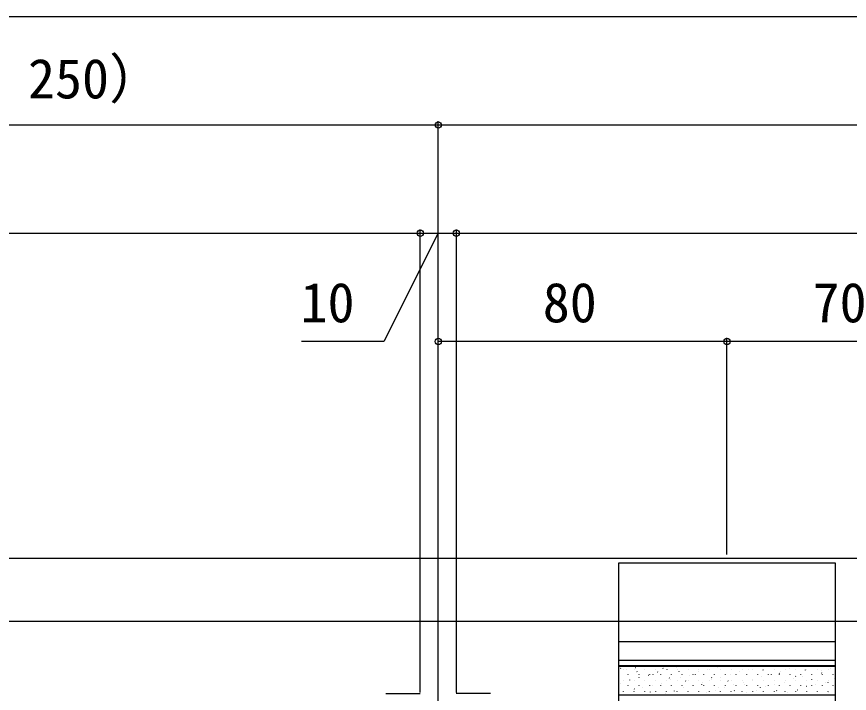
# Model space of a CAD drawing. Units: millimetres, scale not verified. Extents: x -875 to 875, y -1300 to 1294.
# Drawn here: x -59.9 to 170.9, y -253.7 to -66.2 of the extents above; entities that cross this region are included whole.
import ezdxf
from ezdxf.enums import TextEntityAlignment as Align

# ---------------------------------------------------------------- set-up
doc = ezdxf.new("R2010")
doc.units = ezdxf.units.MM
doc.header["$LTSCALE"] = 8
for name, color, linetype in [('0-3_YKK_12', 2, 'Continuous'), ('0-4_YKK_13', 4, 'Continuous'), ('0-5_YKK_D', 6, 'Continuous'), ('0-7_YSS_K', 3, 'Continuous')]:
    doc.layers.add(name, color=color, linetype=linetype)
doc.styles.add('ＭＳ ゴシック', font='')
doc.styles.get('ＭＳ ゴシック').set_extended_font_data('MS Gothic')

msp = doc.modelspace()

# ---------------------------------------------------------------- linework, layer by layer
at = {"layer": '0-3_YKK_12'}
msp.add_line((-293, -216.15), (197.152, -216.15), dxfattribs=at)
at = {"layer": '0-4_YKK_13'}
for p, q in [((107, -239.25), (167, -239.25)), ((107, -244.447), (167, -244.447)), ((107, -245.974), (167, -245.974)), ((107, -254.135), (107, -245.974)), ((107, -246.161), (167, -246.161)), ((107.575, -246.767), (107.52, -246.684)), ((111.712, -246.569), (111.708, -246.56)), ((119.305, -246.731), (119.25, -246.648)), ((123.048, -246.493), (123.045, -246.483)), ((134.385, -246.416), (134.382, -246.407)), ((142.56, -246.351), (142.505, -246.267)), ((143.093, -246.938), (143.089, -246.929)), ((145.722, -246.34), (145.718, -246.33)), ((154.29, -246.315), (154.234, -246.232)), ((154.429, -246.862), (154.426, -246.852)), ((157.058, -246.263), (157.055, -246.253)), ((165.766, -246.785), (165.763, -246.776)), ((108.299, -247.059), (108.299, -247.009)), ((109.083, -247.168), (109.079, -247.159)), ((109.674, -248.484), (109.674, -248.434)), ((111.289, -247.059), (111.289, -247.009)), ((112.079, -247.652), (112.023, -247.568)), ((112.664, -248.484), (112.664, -248.434)), ((114.279, -247.059), (114.279, -247.009)), ((115.312, -248.714), (115.309, -248.704)), ((115.654, -248.484), (115.654, -248.434)), ((116.582, -248.536), (116.527, -248.453)), ((117.269, -247.059), (117.269, -247.009)), ((117.807, -247.738), (117.804, -247.728)), ((118.644, -248.484), (118.644, -248.434)), ((120.259, -247.059), (120.259, -247.009)), ((120.419, -247.092), (120.416, -247.082)), ((121.634, -248.484), (121.634, -248.434)), ((123.249, -247.059), (123.249, -247.009)), ((123.808, -247.616), (123.753, -247.532)), ((124.02, -249.236), (124.016, -249.226)), ((124.624, -248.484), (124.624, -248.434)), ((126.239, -247.059), (126.239, -247.009)), ((126.649, -248.637), (126.645, -248.628)), ((127.614, -248.484), (127.614, -248.434)), ((128.311, -248.5), (128.256, -248.417)), ((129.144, -247.661), (129.141, -247.652)), ((129.229, -247.059), (129.229, -247.009)), ((130.604, -248.484), (130.604, -248.434)), ((131.756, -247.015), (131.753, -247.006)), ((132.219, -247.059), (132.219, -247.009)), ((133.594, -248.484), (133.594, -248.434)), ((135.209, -247.059), (135.209, -247.009)), ((135.356, -249.159), (135.353, -249.15)), ((136.584, -248.484), (136.584, -248.434)), ((137.985, -248.56), (137.982, -248.551)), ((138.199, -247.059), (138.199, -247.009)), ((139.574, -248.484), (139.574, -248.434)), ((140.481, -247.584), (140.477, -247.575)), ((141.189, -247.059), (141.189, -247.009)), ((142.564, -248.484), (142.564, -248.434)), ((144.179, -247.059), (144.179, -247.009)), ((145.554, -248.484), (145.554, -248.434)), ((146.693, -249.083), (146.69, -249.073)), ((147.063, -247.235), (147.008, -247.152)), ((147.169, -247.059), (147.169, -247.009)), ((148.544, -248.484), (148.544, -248.434)), ((149.322, -248.484), (149.319, -248.474)), ((150.159, -247.059), (150.159, -247.009)), ((151.566, -248.12), (151.511, -248.036)), ((151.534, -248.484), (151.534, -248.434)), ((151.817, -247.508), (151.814, -247.498)), ((153.149, -247.059), (153.149, -247.009)), ((154.524, -248.484), (154.524, -248.434)), ((156.07, -249.004), (156.014, -248.921)), ((156.139, -247.059), (156.139, -247.009)), ((157.514, -248.484), (157.514, -248.434)), ((158.03, -249.006), (158.026, -248.997)), ((158.793, -247.199), (158.738, -247.116)), ((159.129, -247.059), (159.129, -247.009)), ((160.504, -248.484), (160.504, -248.434)), ((160.659, -248.407), (160.655, -248.398)), ((162.119, -247.059), (162.119, -247.009)), ((163.154, -247.431), (163.151, -247.422)), ((163.296, -248.084), (163.241, -248)), ((163.494, -248.484), (163.494, -248.434)), ((165.109, -247.059), (165.109, -247.009)), ((166.484, -248.484), (166.484, -248.434)), ((107.575, -250.935), (107.572, -250.925)), ((108.299, -250.099), (108.299, -250.049)), ((109.674, -251.524), (109.674, -251.474)), ((110.071, -249.959), (110.067, -249.949)), ((111.289, -250.099), (111.289, -250.049)), ((112.664, -251.524), (112.664, -251.474)), ((112.683, -249.313), (112.68, -249.303)), ((114.279, -250.099), (114.279, -250.049)), ((115.654, -251.524), (115.654, -251.474)), ((116.283, -251.457), (116.28, -251.447)), ((117.269, -250.099), (117.269, -250.049)), ((118.644, -251.524), (118.644, -251.474)), ((118.912, -250.858), (118.909, -250.848)), ((120.259, -250.099), (120.259, -250.049)), ((121.085, -249.421), (121.03, -249.337)), ((121.407, -249.882), (121.404, -249.873)), ((121.634, -251.524), (121.634, -251.474)), ((123.249, -250.099), (123.249, -250.049)), ((124.624, -251.524), (124.624, -251.474)), ((125.588, -250.305), (125.533, -250.222)), ((126.239, -250.099), (126.239, -250.049)), ((127.614, -251.524), (127.614, -251.474)), ((127.62, -251.38), (127.617, -251.371)), ((129.229, -250.099), (129.229, -250.049)), ((130.091, -251.19), (130.036, -251.106)), ((130.249, -250.781), (130.245, -250.772)), ((130.604, -251.524), (130.604, -251.474)), ((132.219, -250.099), (132.219, -250.049)), ((132.744, -249.805), (132.741, -249.796)), ((132.815, -249.385), (132.759, -249.301)), ((133.594, -251.524), (133.594, -251.474)), ((135.209, -250.099), (135.209, -250.049)), ((136.584, -251.524), (136.584, -251.474)), ((137.318, -250.269), (137.263, -250.186)), ((138.199, -250.099), (138.199, -250.049)), ((138.957, -251.303), (138.953, -251.294)), ((139.574, -251.524), (139.574, -251.474)), ((141.189, -250.099), (141.189, -250.049)), ((141.585, -250.705), (141.582, -250.695)), ((141.821, -251.154), (141.766, -251.07)), ((142.564, -251.524), (142.564, -251.474)), ((144.081, -249.729), (144.077, -249.719)), ((144.179, -250.099), (144.179, -250.049)), ((145.554, -251.524), (145.554, -251.474)), ((147.169, -250.099), (147.169, -250.049)), ((148.544, -251.524), (148.544, -251.474)), ((150.159, -250.099), (150.159, -250.049)), ((150.293, -251.227), (150.29, -251.217)), ((151.534, -251.524), (151.534, -251.474)), ((152.922, -250.628), (152.919, -250.618)), ((153.149, -250.099), (153.149, -250.049)), ((154.524, -251.524), (154.524, -251.474)), ((155.417, -249.652), (155.414, -249.643)), ((156.139, -250.099), (156.139, -250.049)), ((157.514, -251.524), (157.514, -251.474)), ((159.129, -250.099), (159.129, -250.049)), ((160.504, -251.524), (160.504, -251.474)), ((160.573, -249.889), (160.518, -249.805)), ((161.63, -251.15), (161.627, -251.141)), ((162.119, -250.099), (162.119, -250.049)), ((163.494, -251.524), (163.494, -251.474)), ((164.259, -250.551), (164.255, -250.542)), ((165.076, -250.773), (165.021, -250.69)), ((165.109, -250.099), (165.109, -250.049)), ((166.484, -251.524), (166.484, -251.474)), ((166.754, -249.575), (166.751, -249.566)), ((42.5, -253.65), (52.001, -253.65)), ((71.5, -253.65), (61.999, -253.65)), ((108.299, -253.139), (108.299, -253.089)), ((111.176, -253.079), (111.172, -253.069)), ((111.34, -252.454), (111.284, -252.371)), ((111.289, -253.139), (111.289, -253.089)), ((113.671, -252.103), (113.668, -252.093)), ((114.279, -253.139), (114.279, -253.089)), ((115.843, -253.339), (115.788, -253.255)), ((117.269, -253.139), (117.269, -253.089)), ((119.883, -253.601), (119.88, -253.592)), ((120.259, -253.139), (120.259, -253.089)), ((122.512, -253.002), (122.509, -252.993)), ((123.249, -253.139), (123.249, -253.089)), ((125.008, -252.026), (125.004, -252.017)), ((126.239, -253.139), (126.239, -253.089)), ((129.229, -253.139), (129.229, -253.089)), ((131.22, -253.524), (131.217, -253.515)), ((132.219, -253.139), (132.219, -253.089)), ((133.849, -252.925), (133.846, -252.916)), ((134.595, -252.074), (134.539, -251.991)), ((135.209, -253.139), (135.209, -253.089)), ((136.344, -251.949), (136.341, -251.94)), ((138.199, -253.139), (138.199, -253.089)), ((139.098, -252.958), (139.043, -252.875)), ((141.189, -253.139), (141.189, -253.089)), ((142.557, -253.448), (142.553, -253.438)), ((144.179, -253.139), (144.179, -253.089)), ((145.186, -252.849), (145.182, -252.839)), ((146.324, -252.038), (146.269, -251.955)), ((147.169, -253.139), (147.169, -253.089)), ((147.681, -251.873), (147.678, -251.863)), ((150.159, -253.139), (150.159, -253.089)), ((150.827, -252.922), (150.772, -252.839)), ((153.149, -253.139), (153.149, -253.089)), ((153.893, -253.371), (153.89, -253.362)), ((156.139, -253.139), (156.139, -253.089)), ((156.522, -252.772), (156.519, -252.763)), ((159.018, -251.796), (159.014, -251.787)), ((159.129, -253.139), (159.129, -253.089)), ((162.119, -253.139), (162.119, -253.089)), ((165.109, -253.139), (165.109, -253.089)), ((165.23, -253.294), (165.227, -253.285))]:
    msp.add_line(p, q, dxfattribs=at)
msp.add_lwpolyline([(167, -217.45), (167, -414.85), (107, -414.85), (107, -217.45)], close=True, dxfattribs=at)
msp.add_lwpolyline([(167, -245.974), (167, -254.135), (107, -254.135)], dxfattribs=at)
at = {"layer": '0-5_YKK_D'}
for p, q in [((-179, -66.15), (828.228, -66.15)), ((-193, -96.15), (57, -96.15)), ((57, -260.15), (57, -95.15)), ((57, -260.15), (57, -95.15)), ((57, -96.15), (407, -96.15)), ((-255, -126.15), (52, -126.15)), ((52, -253.45), (52, -125.15)), ((52, -253.45), (52, -125.15)), ((52, -126.15), (62, -126.15)), ((62, -253.45), (62, -125.15)), ((62, -253.45), (62, -125.15)), ((62, -126.15), (402, -126.15)), ((57, -260.15), (57, -155.15)), ((137, -156.15), (57, -156.15)), ((137, -215.15), (137, -155.15)), ((137, -215.15), (137, -155.15)), ((207, -156.15), (137, -156.15))]:
    msp.add_line(p, q, dxfattribs=at)
msp.add_lwpolyline([(57, -126.15), (41.863, -156.15), (19.113, -156.15)], dxfattribs=at)
for centre in [(57, -96.15), (57, -96.15), (52, -126.15), (52, -126.15), (62, -126.15), (62, -126.15), (57, -156.15), (137, -156.15), (137, -156.15)]:
    msp.add_circle(centre, 0.875, dxfattribs=at)
at = {"layer": '0-7_YSS_K'}
msp.add_line((-275.5, -233.65), (828.228, -233.65), dxfattribs=at)

# ---------------------------------------------------------------- texts
at = {"layer": '0-5_YKK_D', "style": 'ＭＳ ゴシック'}
for s, p in [('C （標準：250）', (-131.707, -92.105)), ('10', (18.812, -154.15)), ('80', (85.963, -154.15)), ('70', (160.75, -154.15))]:
    msp.add_text(s, height=11, dxfattribs=at).set_placement(p, align=Align.BOTTOM_LEFT)

doc.saveas('drawing.dxf')
